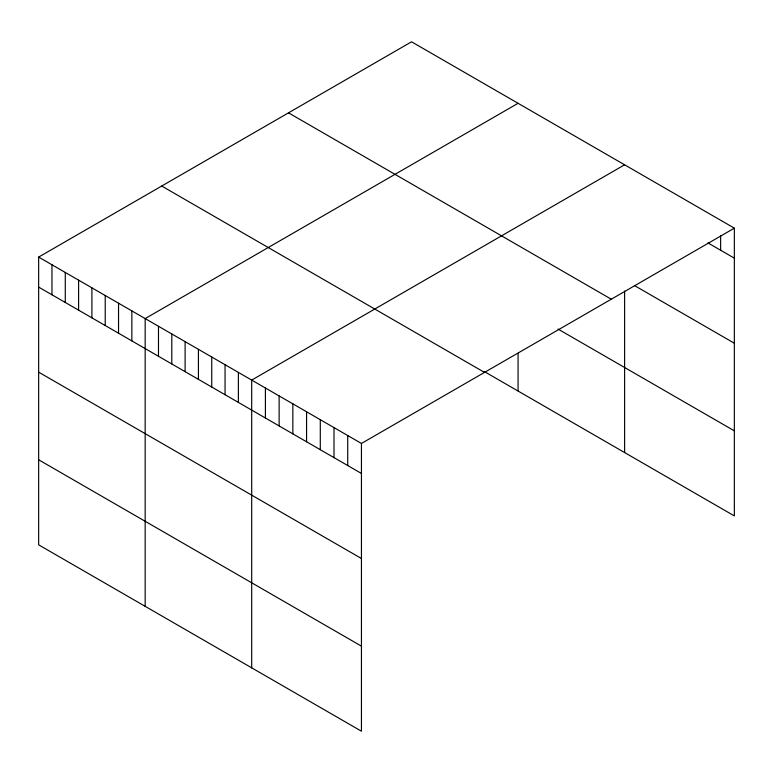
<?xml version="1.0" encoding="UTF-8"?>
<svg xmlns="http://www.w3.org/2000/svg" width="773" height="773" viewBox="0 0 773 773"><rect width="100%" height="100%" fill="white"/><g stroke="black" fill="none" stroke-linecap="round" stroke-linejoin="round"><path stroke-width="1.16" d="M38.65 257.09L361.445 443.451L361.445 731.2L38.65 544.839L38.65 257.09L411.555 41.8L734.35 228.161L734.35 515.91L484.275 371.533M518.074 103.292L145.169 318.592L145.169 606.341M624.603 164.794L251.698 380.094L251.698 667.843M361.445 443.451L734.35 228.161M707.894 242.886L734.35 258.163M634.401 285.517L734.35 343.222M288.493 112.839L611.288 299.209M558.019 329.056L734.35 430.851M161.712 186.042L484.507 372.402M38.65 287.092L361.445 473.463M38.65 372.151L361.445 558.512M38.65 459.78L361.445 646.151M720.629 235.842L720.629 250.239M624.603 291.092L624.603 452.543M518.074 353.242L518.074 391.041M347.724 435.537L347.724 465.539M334.004 427.614L334.004 457.616M320.293 419.691L320.293 449.702M306.572 411.777L306.572 441.779M292.851 403.854L292.851 433.856M279.13 395.931L279.13 425.933M265.41 388.007L265.41 418.019M238.384 372.402L238.384 402.404M225.059 364.721L225.059 394.723M211.744 357.029L211.744 387.031M198.429 349.338L198.429 379.35M185.114 341.656L185.114 371.658M171.799 333.965L171.799 363.967M158.484 326.283L158.484 356.285M131.854 310.901L131.854 340.912M118.54 303.219L118.54 333.221M105.225 295.528L105.225 325.53M91.91 287.846L91.91 317.848M78.595 280.155L78.595 310.157M65.28 272.463L65.28 302.475M51.965 264.781L51.965 294.784"/></g></svg>
